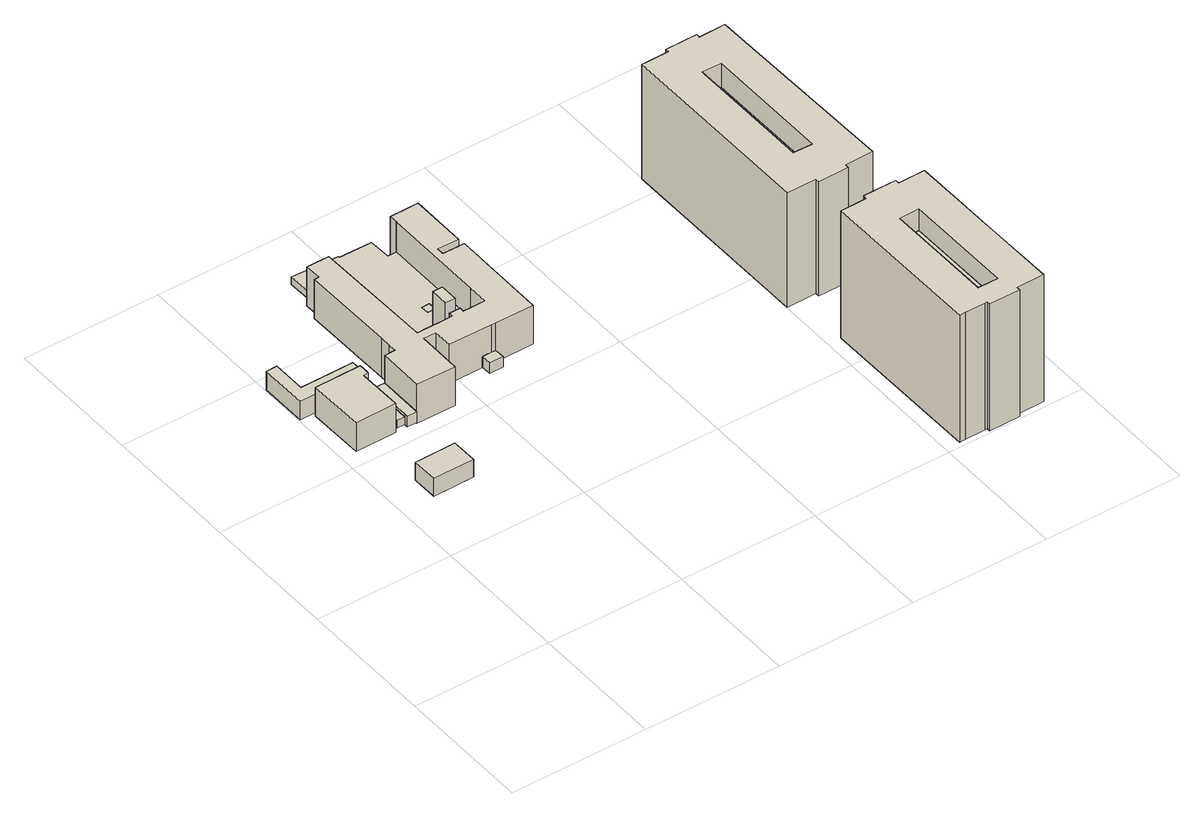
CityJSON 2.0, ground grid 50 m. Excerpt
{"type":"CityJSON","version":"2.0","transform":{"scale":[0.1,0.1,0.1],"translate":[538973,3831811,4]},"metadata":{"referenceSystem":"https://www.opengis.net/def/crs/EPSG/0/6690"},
"CityObjects":{
"building1":{"type":"Building","attributes":{"計測周辺長":49,"1/2500図郭":83,"区名":"住之江区","町丁目名称":"南港中３丁目","街区番号":6,"class":"3001","usage":"422","measuredHeight":7,"storeysAboveGround":2,"BuildingDetailAttribute.buildingRoofEdgeArea":142.5,"BuildingDetailAttribute.buildingStructureType":"603","BuildingDetailAttribute.buildingStructureOrgType":"3","BuildingDetailAttribute.detailedUsage":"1415","BuildingDetailAttribute.specifiedBuildingCoverageRate":0.6,"BuildingDetailAttribute.surveyYear":2017,"BuildingHighTideRiskAttribute.description":"1","BuildingHighTideRiskAttribute.rank":"2","BuildingHighTideRiskAttribute.depth":1.73,"BuildingIDAttribute.prefecture":"27","BuildingIDAttribute.city":"27125"},"geometry":[{"type":"Solid","lod":"1","boundaries":[[[[0,1,2,3]],[[2,4,5,3]],[[1,6,4,2]],[[0,7,6,1]],[[3,5,7,0]],[[4,6,7,5]]]]}]},
"building2":{"type":"Building","attributes":{"計測周辺長":95.11,"1/2500図郭":83,"区名":"住之江区","町丁目名称":"南港中３丁目","街区番号":5,"class":"3001","usage":"422","measuredHeight":11.4,"storeysAboveGround":1,"BuildingDetailAttribute.buildingRoofEdgeArea":344.85,"BuildingDetailAttribute.buildingStructureType":"610","BuildingDetailAttribute.buildingStructureOrgType":"2","BuildingDetailAttribute.detailedUsage":"1402","BuildingDetailAttribute.specifiedBuildingCoverageRate":0.6,"BuildingDetailAttribute.surveyYear":2017,"BuildingHighTideRiskAttribute.description":"1","BuildingHighTideRiskAttribute.rank":"2","BuildingHighTideRiskAttribute.depth":1.12,"BuildingIDAttribute.prefecture":"27","BuildingIDAttribute.city":"27125"},"geometry":[{"type":"Solid","lod":"1","boundaries":[[[[8,9,10,11,12,13,14]],[[13,15,16,14]],[[12,17,15,13]],[[11,18,17,12]],[[10,19,18,11]],[[9,20,19,10]],[[8,21,20,9]],[[14,16,21,8]],[[15,17,18,19,20,21,16]]]]}]},
"building3":{"type":"Building","attributes":{"class":"3001","measuredHeight":7.4,"BuildingDetailAttribute.specifiedBuildingCoverageRate":0.6,"BuildingDetailAttribute.surveyYear":2017,"BuildingHighTideRiskAttribute.description":"1","BuildingHighTideRiskAttribute.rank":"2","BuildingHighTideRiskAttribute.depth":1.03,"BuildingIDAttribute.prefecture":"27","BuildingIDAttribute.city":"27125"},"geometry":[{"type":"Solid","lod":"1","boundaries":[[[[22,23,24,25,26,27,28,29]],[[28,30,31,29]],[[27,32,30,28]],[[26,33,32,27]],[[25,34,33,26]],[[24,35,34,25]],[[23,36,35,24]],[[22,37,36,23]],[[29,31,37,22]],[[30,32,33,34,35,36,37,31]]]]}]},
"building4":{"type":"Building","attributes":{"計測周辺長":48.71,"1/2500図郭":83,"区名":"住之江区","町丁目名称":"南港中３丁目","街区番号":5,"class":"3001","usage":"422","storeysAboveGround":1,"BuildingDetailAttribute.buildingRoofEdgeArea":129.06,"BuildingDetailAttribute.buildingStructureType":"610","BuildingDetailAttribute.buildingStructureOrgType":"2","BuildingDetailAttribute.detailedUsage":"1402","BuildingDetailAttribute.specifiedBuildingCoverageRate":0.6,"BuildingDetailAttribute.surveyYear":2017,"BuildingHighTideRiskAttribute.description":"1","BuildingHighTideRiskAttribute.rank":"2","BuildingHighTideRiskAttribute.depth":1.16,"BuildingIDAttribute.prefecture":"27","BuildingIDAttribute.city":"27125"},"geometry":[{"type":"Solid","lod":"1","boundaries":[[[[38,39,40,41]],[[40,42,43,41]],[[39,44,42,40]],[[38,45,44,39]],[[41,43,45,38]],[[42,44,45,43]]]]}]},
"building5":{"type":"Building","attributes":{"計測周辺長":48.71,"1/2500図郭":83,"区名":"住之江区","町丁目名称":"南港中３丁目","街区番号":5,"class":"3003","usage":"422","measuredHeight":4.1,"storeysAboveGround":1,"BuildingDetailAttribute.buildingRoofEdgeArea":129.06,"BuildingDetailAttribute.buildingStructureType":"610","BuildingDetailAttribute.buildingStructureOrgType":"2","BuildingDetailAttribute.detailedUsage":"1402","BuildingDetailAttribute.specifiedBuildingCoverageRate":0.6,"BuildingDetailAttribute.surveyYear":2017,"BuildingHighTideRiskAttribute.description":"1","BuildingHighTideRiskAttribute.rank":"2","BuildingHighTideRiskAttribute.depth":0.856,"BuildingIDAttribute.prefecture":"27","BuildingIDAttribute.city":"27125"},"geometry":[{"type":"Solid","lod":"1","boundaries":[[[[46,47,48,38,41,49,50]],[[49,51,52,50]],[[41,53,51,49]],[[38,54,53,41]],[[48,55,54,38]],[[47,56,55,48]],[[46,57,56,47]],[[50,52,57,46]],[[51,53,54,55,56,57,52]]]]}]},
"building6":{"type":"Building","attributes":{"class":"3001","BuildingDetailAttribute.specifiedBuildingCoverageRate":0.6,"BuildingDetailAttribute.surveyYear":2017,"BuildingHighTideRiskAttribute.description":"1","BuildingHighTideRiskAttribute.rank":"2","BuildingHighTideRiskAttribute.depth":0.904,"BuildingIDAttribute.prefecture":"27","BuildingIDAttribute.city":"27125"},"geometry":[{"type":"Solid","lod":"1","boundaries":[[[[58,59,60,61]],[[60,62,63,61]],[[59,64,62,60]],[[58,65,64,59]],[[61,63,65,58]],[[62,64,65,63]]]]}]},
"building7":{"type":"Building","attributes":{"name":"市立南港南中学校","計測周辺長":358.03,"1/2500図郭":83,"区名":"住之江区","町丁目名称":"南港中３丁目","街区番号":5,"class":"3002","usage":"422","measuredHeight":15.4,"storeysAboveGround":4,"BuildingDetailAttribute.buildingRoofEdgeArea":1544.81,"BuildingDetailAttribute.buildingStructureType":"603","BuildingDetailAttribute.buildingStructureOrgType":"3","BuildingDetailAttribute.detailedUsage":"1402","BuildingDetailAttribute.specifiedBuildingCoverageRate":0.6,"BuildingDetailAttribute.surveyYear":2017,"BuildingHighTideRiskAttribute.description":"1","BuildingHighTideRiskAttribute.rank":"2","BuildingHighTideRiskAttribute.depth":0.923,"BuildingIDAttribute.prefecture":"27","BuildingIDAttribute.city":"27125"},"geometry":[{"type":"Solid","lod":"1","boundaries":[[[[66,67,68,69,70,71,72,73,74,75,76,77,78,79,80,81,82,83,84,85,86,87,88,89,90,91,92,93,94,95,96,97,98,99,100,101,102,103]],[[102,104,105,103]],[[101,106,104,102]],[[100,107,106,101]],[[99,108,107,100]],[[98,109,108,99]],[[97,110,109,98]],[[96,111,110,97]],[[95,112,111,96]],[[94,113,112,95]],[[93,114,113,94]],[[92,115,114,93]],[[91,116,115,92]],[[90,117,116,91]],[[89,118,117,90]],[[88,119,118,89]],[[87,120,119,88]],[[86,121,120,87]],[[85,122,121,86]],[[84,123,122,85]],[[83,124,123,84]],[[82,125,124,83]],[[81,126,125,82]],[[80,127,126,81]],[[79,128,127,80]],[[78,129,128,79]],[[77,130,129,78]],[[76,131,130,77]],[[75,132,131,76]],[[74,133,132,75]],[[73,134,133,74]],[[72,135,134,73]],[[71,136,135,72]],[[70,137,136,71]],[[69,138,137,70]],[[68,139,138,69]],[[67,140,139,68]],[[66,141,140,67]],[[103,105,141,66]],[[104,106,107,108,109,110,111,112,113,114,115,116,117,118,119,120,121,122,123,124,125,126,127,128,129,130,131,132,133,134,135,136,137,138,139,140,141,105]]]]}]},
"building8":{"type":"Building","attributes":{"計測周辺長":17.47,"1/2500図郭":83,"区名":"住之江区","町丁目名称":"南港中３丁目","街区番号":5,"class":"3003","usage":"422","measuredHeight":4.3,"storeysAboveGround":1,"BuildingDetailAttribute.buildingRoofEdgeArea":18.73,"BuildingDetailAttribute.buildingStructureType":"610","BuildingDetailAttribute.buildingStructureOrgType":"2","BuildingDetailAttribute.detailedUsage":"1402","BuildingDetailAttribute.specifiedBuildingCoverageRate":0.6,"BuildingDetailAttribute.surveyYear":2017,"BuildingHighTideRiskAttribute.description":"1","BuildingHighTideRiskAttribute.rank":"2","BuildingHighTideRiskAttribute.depth":1.12,"BuildingIDAttribute.prefecture":"27","BuildingIDAttribute.city":"27125"},"geometry":[{"type":"Solid","lod":"1","boundaries":[[[[142,143,144,145,146]],[[145,147,148,146]],[[144,149,147,145]],[[143,150,149,144]],[[142,151,150,143]],[[146,148,151,142]],[[147,149,150,151,148]]]]}]},
"building9":{"type":"Building","attributes":{"計測周辺長":20.59,"1/2500図郭":83,"区名":"住之江区","町丁目名称":"南港中３丁目","街区番号":5,"class":"3002","usage":"422","measuredHeight":18.4,"storeysAboveGround":1,"BuildingDetailAttribute.buildingRoofEdgeArea":24.39,"BuildingDetailAttribute.buildingStructureType":"610","BuildingDetailAttribute.buildingStructureOrgType":"2","BuildingDetailAttribute.detailedUsage":"1402","BuildingDetailAttribute.specifiedBuildingCoverageRate":0.6,"BuildingDetailAttribute.surveyYear":2017,"BuildingHighTideRiskAttribute.description":"1","BuildingHighTideRiskAttribute.rank":"2","BuildingHighTideRiskAttribute.depth":0.955,"BuildingIDAttribute.prefecture":"27","BuildingIDAttribute.city":"27125"},"geometry":[{"type":"Solid","lod":"1","boundaries":[[[[152,153,154,155]],[[154,156,157,155]],[[153,158,156,154]],[[152,159,158,153]],[[155,157,159,152]],[[156,158,159,157]]]]}]},
"building10":{"type":"Building","attributes":{"class":"3002","BuildingDetailAttribute.specifiedBuildingCoverageRate":0.6,"BuildingDetailAttribute.surveyYear":2017,"BuildingHighTideRiskAttribute.description":"1","BuildingHighTideRiskAttribute.rank":"2","BuildingHighTideRiskAttribute.depth":0.955,"BuildingIDAttribute.prefecture":"27","BuildingIDAttribute.city":"27125"},"geometry":[{"type":"Solid","lod":"1","boundaries":[[[[160,161,162,163,164,165,166,167,168,169,170,171,61,60,59,58,172,173,174,175,176,177],[178,179,180,181],[154,153,152,155]],[[176,182,183,177]],[[175,184,182,176]],[[174,185,184,175]],[[173,186,185,174]],[[172,187,186,173]],[[58,65,187,172]],[[59,64,65,58]],[[60,62,64,59]],[[61,63,62,60]],[[171,188,63,61]],[[170,189,188,171]],[[169,190,189,170]],[[168,191,190,169]],[[167,192,191,168]],[[166,193,192,167]],[[165,194,193,166]],[[164,195,194,165]],[[163,196,195,164]],[[162,197,196,163]],[[161,198,197,162]],[[160,199,198,161]],[[177,183,199,160]],[[180,200,201,181]],[[179,202,200,180]],[[178,203,202,179]],[[181,201,203,178]],[[152,204,205,155]],[[153,206,204,152]],[[154,207,206,153]],[[155,205,207,154]],[[182,184,185,186,187,65,64,62,63,188,189,190,191,192,193,194,195,196,197,198,199,183],[200,202,203,201],[204,206,207,205]]]]}]},
"building11":{"type":"Building","attributes":{"class":"3001","BuildingDetailAttribute.specifiedBuildingCoverageRate":0.6,"BuildingDetailAttribute.surveyYear":2017,"BuildingHighTideRiskAttribute.description":"1","BuildingHighTideRiskAttribute.rank":"2","BuildingHighTideRiskAttribute.depth":0.955,"BuildingIDAttribute.prefecture":"27","BuildingIDAttribute.city":"27125"},"geometry":[{"type":"Solid","lod":"1","boundaries":[[[[208,209,169,168,167,166,165]],[[166,193,194,165]],[[167,192,193,166]],[[168,191,192,167]],[[169,190,191,168]],[[209,210,190,169]],[[208,211,210,209]],[[165,194,211,208]],[[193,192,191,190,210,211,194]]]]}]},
"building12":{"type":"Building","attributes":{"class":"3003","BuildingDetailAttribute.specifiedBuildingCoverageRate":0.6,"BuildingDetailAttribute.surveyYear":2017,"BuildingHighTideRiskAttribute.description":"1","BuildingHighTideRiskAttribute.rank":"2","BuildingHighTideRiskAttribute.depth":1.04,"BuildingIDAttribute.prefecture":"27","BuildingIDAttribute.city":"27125"},"geometry":[{"type":"Solid","lod":"1","boundaries":[[[[180,179,178,181]],[[178,203,201,181]],[[179,202,203,178]],[[180,200,202,179]],[[181,201,200,180]],[[203,202,200,201]]]]}]},
"building13":{"type":"Building","attributes":{"class":"3002","measuredHeight":41.7,"BuildingDetailAttribute.specifiedBuildingCoverageRate":0.6,"BuildingDetailAttribute.surveyYear":2017,"BuildingHighTideRiskAttribute.description":"1","BuildingHighTideRiskAttribute.rank":"2","BuildingHighTideRiskAttribute.depth":0.823,"BuildingIDAttribute.prefecture":"27","BuildingIDAttribute.city":"27125"},"geometry":[{"type":"Solid","lod":"1","boundaries":[[[[212,213,214,215]],[[214,216,217,215]],[[213,218,216,214]],[[212,219,218,213]],[[215,217,219,212]],[[216,218,219,217]]]]}]},
"building14":{"type":"Building","attributes":{"計測周辺長":284.02,"1/2500図郭":83,"区名":"住之江区","町丁目名称":"南港中２丁目","街区番号":8,"class":"3002","usage":"412","measuredHeight":50.5,"storeysAboveGround":14,"BuildingDetailAttribute.buildingRoofEdgeArea":1655.56,"BuildingDetailAttribute.buildingStructureType":"603","BuildingDetailAttribute.buildingStructureOrgType":"3","BuildingDetailAttribute.detailedUsage":"1130","BuildingDetailAttribute.specifiedBuildingCoverageRate":0.6,"BuildingDetailAttribute.surveyYear":2017,"BuildingHighTideRiskAttribute.description":"1","BuildingHighTideRiskAttribute.rank":"2","BuildingHighTideRiskAttribute.depth":0.948,"BuildingIDAttribute.prefecture":"27","BuildingIDAttribute.city":"27125"},"geometry":[{"type":"Solid","lod":"1","boundaries":[[[[220,221,222,223,224,225,226,227,228,229,230,231,232,233,234,235,236,237],[238,239,240,241]],[[236,242,243,237]],[[235,244,242,236]],[[234,245,244,235]],[[233,246,245,234]],[[232,247,246,233]],[[231,248,247,232]],[[230,249,248,231]],[[229,250,249,230]],[[228,251,250,229]],[[227,252,251,228]],[[226,253,252,227]],[[225,254,253,226]],[[224,255,254,225]],[[223,256,255,224]],[[222,257,256,223]],[[221,258,257,222]],[[220,259,258,221]],[[237,243,259,220]],[[240,260,261,241]],[[239,262,260,240]],[[238,263,262,239]],[[241,261,263,238]],[[242,244,245,246,247,248,249,250,251,252,253,254,255,256,257,258,259,243],[260,262,263,261]]]]}]},
"building15":{"type":"Building","attributes":{"計測周辺長":15.03,"1/2500図郭":83,"区名":"住之江区","町丁目名称":"南港中２丁目","街区番号":8,"class":"3003","usage":"412","measuredHeight":3.8,"storeysAboveGround":1,"BuildingDetailAttribute.buildingRoofEdgeArea":8.44,"BuildingDetailAttribute.buildingStructureType":"603","BuildingDetailAttribute.buildingStructureOrgType":"3","BuildingDetailAttribute.detailedUsage":"1130","BuildingDetailAttribute.specifiedBuildingCoverageRate":0.6,"BuildingDetailAttribute.surveyYear":2017,"BuildingHighTideRiskAttribute.description":"1","BuildingHighTideRiskAttribute.rank":"2","BuildingHighTideRiskAttribute.depth":1.18,"BuildingIDAttribute.prefecture":"27","BuildingIDAttribute.city":"27125"},"geometry":[{"type":"Solid","lod":"1","boundaries":[[[[264,265,266,267]],[[266,268,269,267]],[[265,270,268,266]],[[264,271,270,265]],[[267,269,271,264]],[[268,270,271,269]]]]}]},
"building16":{"type":"Building","attributes":{"計測周辺長":325.04,"1/2500図郭":83,"区名":"住之江区","町丁目名称":"南港中２丁目","街区番号":8,"class":"3002","usage":"412","measuredHeight":45.5,"storeysAboveGround":12,"BuildingDetailAttribute.buildingRoofEdgeArea":2062.1,"BuildingDetailAttribute.buildingStructureType":"603","BuildingDetailAttribute.buildingStructureOrgType":"3","BuildingDetailAttribute.detailedUsage":"1130","BuildingDetailAttribute.specifiedBuildingCoverageRate":0.6,"BuildingDetailAttribute.surveyYear":2017,"BuildingHighTideRiskAttribute.description":"1","BuildingHighTideRiskAttribute.rank":"2","BuildingHighTideRiskAttribute.depth":0.885,"BuildingIDAttribute.prefecture":"27","BuildingIDAttribute.city":"27125"},"geometry":[{"type":"Solid","lod":"1","boundaries":[[[[272,273,274,275,276,277,278,279,280,281,282,283,284,285],[286,287,288,289]],[[284,290,291,285]],[[283,292,290,284]],[[282,293,292,283]],[[281,294,293,282]],[[280,295,294,281]],[[279,296,295,280]],[[278,297,296,279]],[[277,298,297,278]],[[276,299,298,277]],[[275,300,299,276]],[[274,301,300,275]],[[273,302,301,274]],[[272,303,302,273]],[[285,291,303,272]],[[288,304,305,289]],[[287,306,304,288]],[[286,307,306,287]],[[289,305,307,286]],[[290,292,293,294,295,296,297,298,299,300,301,302,303,291],[304,306,307,305]]]]}]},
"building17":{"type":"Building","attributes":{"class":"3002","measuredHeight":35.9,"BuildingDetailAttribute.specifiedBuildingCoverageRate":0.6,"BuildingDetailAttribute.surveyYear":2017,"BuildingHighTideRiskAttribute.description":"1","BuildingHighTideRiskAttribute.rank":"2","BuildingHighTideRiskAttribute.depth":0.955,"BuildingIDAttribute.prefecture":"27","BuildingIDAttribute.city":"27125"},"geometry":[{"type":"Solid","lod":"1","boundaries":[[[[308,309,310,311]],[[310,312,313,311]],[[309,314,312,310]],[[308,315,314,309]],[[311,313,315,308]],[[312,314,315,313]]]]}]},
"building18":{"type":"Building","attributes":{"計測周辺長":16,"1/2500図郭":83,"区名":"住之江区","町丁目名称":"南港中２丁目","街区番号":8,"class":"3003","usage":"412","measuredHeight":3.7,"storeysAboveGround":1,"BuildingDetailAttribute.buildingRoofEdgeArea":10.94,"BuildingDetailAttribute.buildingStructureType":"603","BuildingDetailAttribute.buildingStructureOrgType":"3","BuildingDetailAttribute.detailedUsage":"1130","BuildingDetailAttribute.specifiedBuildingCoverageRate":0.6,"BuildingDetailAttribute.surveyYear":2017,"BuildingHighTideRiskAttribute.description":"1","BuildingHighTideRiskAttribute.rank":"2","BuildingHighTideRiskAttribute.depth":1.24,"BuildingIDAttribute.prefecture":"27","BuildingIDAttribute.city":"27125"},"geometry":[{"type":"Solid","lod":"1","boundaries":[[[[236,316,317,237]],[[317,318,319,237]],[[316,320,318,317]],[[236,321,320,316]],[[237,319,321,236]],[[318,320,321,319]]]]}]},
"building19":{"type":"Building","attributes":{"計測周辺長":14,"1/2500図郭":83,"区名":"住之江区","町丁目名称":"南港中２丁目","街区番号":8,"class":"3003","usage":"412","measuredHeight":3.1,"storeysAboveGround":1,"BuildingDetailAttribute.buildingRoofEdgeArea":6,"BuildingDetailAttribute.buildingStructureType":"603","BuildingDetailAttribute.buildingStructureOrgType":"3","BuildingDetailAttribute.detailedUsage":"1130","BuildingDetailAttribute.specifiedBuildingCoverageRate":0.6,"BuildingDetailAttribute.surveyYear":2017,"BuildingHighTideRiskAttribute.description":"1","BuildingHighTideRiskAttribute.rank":"2","BuildingHighTideRiskAttribute.depth":1.13,"BuildingIDAttribute.prefecture":"27","BuildingIDAttribute.city":"27125"},"geometry":[{"type":"Solid","lod":"1","boundaries":[[[[322,323,324,325]],[[324,326,327,325]],[[323,328,326,324]],[[322,329,328,323]],[[325,327,329,322]],[[326,328,329,327]]]]}]},
"building20":{"type":"Building","attributes":{"計測周辺長":40.5,"1/2500図郭":83,"区名":"住之江区","町丁目名称":"南港中２丁目","街区番号":8,"class":"3003","usage":"431","storeysAboveGround":1,"BuildingDetailAttribute.buildingRoofEdgeArea":65,"BuildingDetailAttribute.buildingStructureType":"610","BuildingDetailAttribute.buildingStructureOrgType":"2","BuildingDetailAttribute.detailedUsage":"1740","BuildingDetailAttribute.specifiedBuildingCoverageRate":0.6,"BuildingDetailAttribute.surveyYear":2017,"BuildingHighTideRiskAttribute.description":"1","BuildingHighTideRiskAttribute.rank":"2","BuildingHighTideRiskAttribute.depth":1.01,"BuildingIDAttribute.prefecture":"27","BuildingIDAttribute.city":"27125"},"geometry":[{"type":"Solid","lod":"1","boundaries":[[[[330,331,332,333]],[[332,334,335,333]],[[331,336,334,332]],[[330,337,336,331]],[[333,335,337,330]],[[334,336,337,335]]]]}]}
},
"vertices":[
[123,753,5],[122,848,5],[272,850,5],[273,755,5],[272,850,75],[273,755,75],[122,848,75],[123,753,75],
[220,1221,9],[201,1220,9],[203,1057,9],[53,1056,9],[51,1262,9],[220,1263,9],[220,1231,9],[220,1263,123],[220,1231,123],[51,1262,123],[53,1056,123],[203,1057,123],[201,1220,123],[220,1221,123],
[41,1322,12],[236,1323,12],[236,1288,12],[219,1288,12],[219,1272,12],[1,1271,12],[1,1444,12],[41,1445,12],[1,1444,86],[41,1445,86],[1,1271,86],[219,1272,86],[219,1288,86],[236,1288,86],[236,1323,86],[41,1322,86],
[244,1069,11],[217,1069,11],[217,1127,11],[245,1127,11],[217,1127,41],[245,1127,41],[217,1069,41],[244,1069,41],
[280,1057,11],[280,1055,11],[244,1055,11],[245,1222,11],[281,1222,11],[245,1222,52],[281,1222,52],[245,1127,52],[244,1069,52],[244,1055,52],[280,1055,52],[280,1057,52],
[459,1249,13],[458,1291,13],[515,1292,13],[516,1249,13],[515,1292,43],[516,1249,43],[458,1291,43],[459,1249,43],
[780,1734,7],[780,1524,7],[702,1526,7],[703,1501,7],[783,1500,7],[781,1145,7],[641,1145,7],[641,1146,7],[625,1146,7],[469,1147,7],[468,1216,7],[423,1216,7],[422,1054,7],[280,1055,7],[280,1057,7],[281,1222,7],[321,1223,7],[320,1228,7],[320,1255,7],[320,1293,7],[317,1632,7],[335,1633,7],[333,1692,7],[333,1693,7],[368,1693,7],[416,1693,7],[423,1249,7],[459,1249,7],[516,1249,7],[555,1250,7],[555,1265,7],[595,1265,7],[595,1248,7],[675,1249,7],[675,1323,7],[675,1701,7],[676,1701,7],[675,1733,7],[676,1701,161],[675,1733,161],[675,1701,161],[675,1323,161],[675,1249,161],[595,1248,161],[595,1265,161],[555,1265,161],[555,1250,161],[516,1249,161],[459,1249,161],[423,1249,161],[416,1693,161],[368,1693,161],[333,1693,161],[333,1692,161],[335,1633,161],[317,1632,161],[320,1293,161],[320,1255,161],[320,1228,161],[321,1223,161],[281,1222,161],[280,1057,161],[280,1055,161],[422,1054,161],[423,1216,161],[468,1216,161],[469,1147,161],[625,1146,161],[641,1146,161],[641,1145,161],[781,1145,161],[783,1500,161],[703,1501,161],[702,1526,161],[780,1524,161],[780,1734,161],
[641,1145,11],[642,1108,11],[592,1108,11],[591,1145,11],[625,1146,11],[591,1145,53],[625,1146,53],[592,1108,53],[642,1108,53],[641,1145,53],
[549,1343,13],[586,1344,13],[586,1278,13],[549,1277,13],[586,1278,196],[549,1277,196],[586,1344,196],[549,1343,196],
[520,1787,13],[522,1782,13],[640,1781,13],[643,1701,13],[675,1701,13],[675,1323,13],[658,1323,13],[658,1368,13],[593,1370,13],[595,1265,13],[555,1265,13],[555,1250,13],[423,1249,13],[416,1693,13],[368,1693,13],[368,1712,13],[352,1712,13],[350,1795,13],[614,1419,13],[613,1448,13],[585,1447,13],[586,1418,13],[352,1712,43],[350,1795,43],[368,1712,43],[368,1693,43],[416,1693,43],[423,1249,43],[555,1250,43],[555,1265,43],[595,1265,43],[593,1370,43],[658,1368,43],[658,1323,43],[675,1323,43],[675,1701,43],[643,1701,43],[640,1781,43],[522,1782,43],[520,1787,43],[585,1447,43],[586,1418,43],[613,1448,43],[614,1419,43],[549,1343,43],[549,1277,43],[586,1344,43],[586,1278,43],
[675,1249,13],[595,1249,13],[595,1249,43],[675,1249,43],
[1671,84,14],[1670,484,14],[1742,484,14],[1744,84,14],[1742,484,431],[1744,84,431],[1670,484,431],[1671,84,431],
[1864,321,11],[1865,258,11],[1867,16,11],[1767,15,11],[1767,2,11],[1655,1,11],[1655,14,11],[1645,13,11],[1572,13,11],[1550,13,11],[1546,617,11],[1641,618,11],[1644,633,11],[1764,634,11],[1764,619,11],[1861,620,11],[1861,618,11],[1862,555,11],[1742,484,11],[1670,484,11],[1671,84,11],[1744,84,11],[1861,618,516],[1862,555,516],[1861,620,516],[1764,619,516],[1764,634,516],[1644,633,516],[1641,618,516],[1546,617,516],[1550,13,516],[1572,13,516],[1645,13,516],[1655,14,516],[1655,1,516],[1767,2,516],[1767,15,516],[1867,16,516],[1865,258,516],[1864,321,516],[1671,84,516],[1744,84,516],[1670,484,516],[1742,484,516],
[1864,321,12],[1879,318,12],[1877,258,12],[1865,258,12],[1877,258,50],[1865,258,50],[1879,318,50],[1864,321,50],
[1810,1507,10],[1822,830,10],[1719,829,10],[1719,814,10],[1607,813,10],[1607,828,10],[1499,827,10],[1497,1569,10],[1597,1570,10],[1597,1583,10],[1714,1584,10],[1712,1569,10],[1809,1572,10],[1809,1567,10],[1693,1431,10],[1623,1433,10],[1625,968,10],[1695,966,10],[1809,1572,465],[1809,1567,465],[1712,1569,465],[1714,1584,465],[1597,1583,465],[1597,1570,465],[1497,1569,465],[1499,827,465],[1607,828,465],[1607,813,465],[1719,814,465],[1719,829,465],[1822,830,465],[1810,1507,465],[1625,968,465],[1695,966,465],[1623,1433,465],[1693,1431,465],
[1625,968,13],[1623,1433,13],[1693,1431,13],[1695,966,13],[1693,1431,372],[1695,966,372],[1623,1433,372],[1625,968,372],
[1879,618,11],[1879,556,11],[1879,556,48],[1862,555,48],[1879,618,48],[1861,618,48],
[1815,1257,11],[1814,1317,11],[1824,1317,11],[1825,1257,11],[1824,1317,43],[1825,1257,43],[1814,1317,43],[1815,1257,43],
[1977,1319,10],[1937,1319,10],[1938,1481,10],[1978,1481,10],[1938,1481,40],[1978,1481,40],[1937,1319,40],[1977,1319,40]
]}
